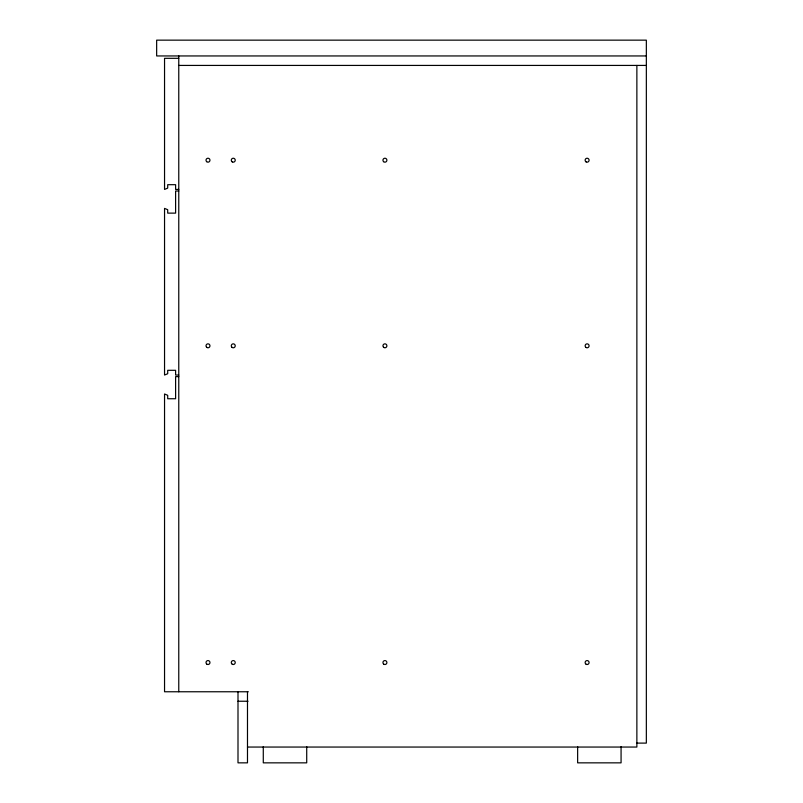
<?xml version="1.0" encoding="UTF-8"?>
<svg xmlns="http://www.w3.org/2000/svg" width="803" height="803" viewBox="0 0 803 803"><rect width="100%" height="100%" fill="white"/><g stroke="black" fill="none" stroke-linecap="round" stroke-linejoin="round"><path stroke-width="1.2" d="M646.345 55.949L156.655 55.949L156.655 40.15L646.345 40.15L646.345 743.106L636.869 743.106M178.768 58.318L164.545 58.318L164.545 189.428L167.707 188.123L167.707 184.69L175.606 184.69L175.606 189.428L178.768 189.428M178.768 65.424L646.345 65.424M178.768 191.014L175.606 191.014L175.606 213.126L167.707 213.126L167.707 209.693L164.545 208.389L164.545 375.041L167.707 373.736L167.707 370.303L175.606 370.303L175.606 375.041L178.768 375.041M178.768 376.617L175.606 376.617L175.606 398.74L167.707 398.74L167.707 395.307L164.545 393.992L164.545 691.764L248.308 691.764M237.999 701.24L248.037 701.24M247.485 747.051L636.869 747.051L636.869 65.424M621.07 746.68L621.07 762.85L577.638 762.85L577.638 746.68M306.716 746.68L306.716 762.85L263.284 762.85L263.284 746.68M247.485 691.764L247.485 762.85L237.999 762.85L237.999 691.764M178.768 55.949L178.768 691.764M206.642 161.644A1.977 1.977 0 0 0 209.914 160.65A1.977 1.977 0 0 0 207.415 158.311A1.977 1.977 0 0 0 206.642 161.644M232.278 161.915A1.977 1.977 0 0 0 235.239 160.209A1.977 1.977 0 0 0 232.278 158.492A1.977 1.977 0 0 0 232.278 161.915M383.593 161.674A1.977 1.977 0 0 0 386.845 160.62A1.977 1.977 0 0 0 384.306 158.321A1.977 1.977 0 0 0 383.593 161.674M586.1 161.905A1.977 1.977 0 0 0 589.091 160.229A1.977 1.977 0 0 0 586.15 158.482A1.977 1.977 0 0 0 586.1 161.905M206.642 347.257A1.977 1.977 0 0 0 209.914 346.264A1.977 1.977 0 0 0 207.415 343.925A1.977 1.977 0 0 0 206.642 347.257M231.866 347.217A1.977 1.977 0 0 0 235.169 346.324A1.977 1.977 0 0 0 232.75 343.905A1.977 1.977 0 0 0 231.866 347.217M383.593 347.277A1.977 1.977 0 0 0 386.845 346.234A1.977 1.977 0 0 0 384.306 343.935A1.977 1.977 0 0 0 383.593 347.277M586.1 347.508A1.977 1.977 0 0 0 589.091 345.842A1.977 1.977 0 0 0 586.15 344.096A1.977 1.977 0 0 0 586.1 347.508M206.642 663.981A1.977 1.977 0 0 0 209.914 662.987A1.977 1.977 0 0 0 207.415 660.648A1.977 1.977 0 0 0 206.642 663.981M232.278 664.252A1.977 1.977 0 0 0 235.239 662.545A1.977 1.977 0 0 0 232.278 660.829A1.977 1.977 0 0 0 232.278 664.252M383.593 664.001A1.977 1.977 0 0 0 386.845 662.957A1.977 1.977 0 0 0 384.306 660.658A1.977 1.977 0 0 0 383.593 664.001M586.1 664.242A1.977 1.977 0 0 0 589.091 662.565A1.977 1.977 0 0 0 586.15 660.819A1.977 1.977 0 0 0 586.1 664.242"/></g></svg>
